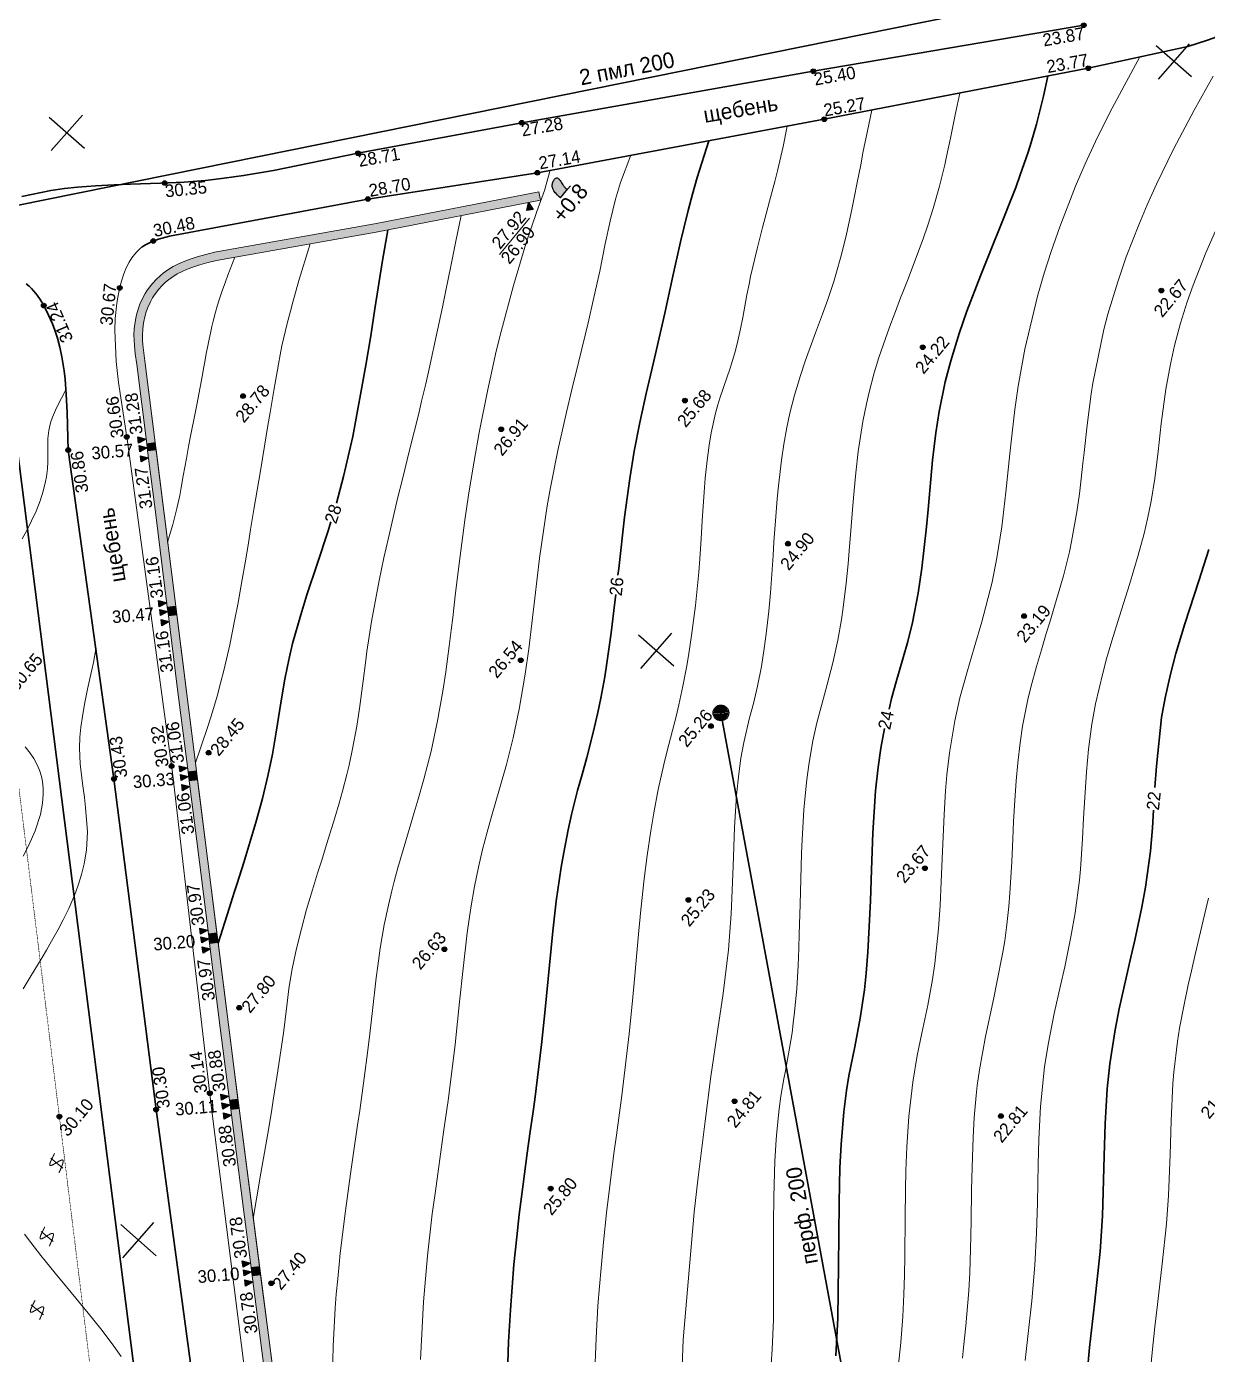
# Model space of a CAD drawing. Header units: millimetres. Extents: x -2893842 to -949497, y -1203244 to 262218.
# Drawn here: x -2062609 to -1987343, y -340974 to -256348 of the extents above; entities that cross this region are included whole.
import ezdxf

# ---------------------------------------------------------------- set-up
doc = ezdxf.new("R2010")
doc.units = ezdxf.units.MM
doc.linetypes.add('g5_366', pattern=[0.85, 0.1, -0.75])
doc.layers.get('0').update_dxf_attribs({"lineweight": 5})
for name, color, linetype in [('!!!_ Размеры', 7, 'Continuous'), ('02_сетка', 253, 'Continuous'), ('06_Инженерно-технические сооружения', 253, 'Continuous'), ('10_Границы покрытий и угодий', 253, 'Continuous'), ('12_Рельеф', 253, 'Continuous'), ('13_Растительность', 253, 'Continuous'), ('19_Горизонтали', 253, 'Continuous'), ('30_Канализация', 253, 'Continuous'), ('44_Крышки колодцев', 253, 'Continuous'), ('61_Отметки высоты поверхности', 253, 'Continuous')]:
    doc.layers.add(name, color=color, linetype=linetype)
doc.styles.add('LIKE17', font='d431.shx')
doc.styles.add('LIKE32', font='peteri.shx')
doc.styles.add('LIKE36', font='pragmai.shx')
doc.styles.add('Line_GUGK', font='')
doc.styles.get('Line_GUGK').set_extended_font_data('Bm431', italic=True)
doc.linetypes.add('g5_122_d', pattern='A,1,-1,1.5,-0.4,["Др",Line_GUGK,S=1,R=0,X=0,Y=-0.5],-2.4,1.5,-1,4,-1,4,-1,3', length=21.8)
doc.linetypes.add('g5_122_kn', pattern='A,1,-1,1.5,-0.4,["Кн",Line_GUGK,S=1,R=0,X=0,Y=-0.5],-2.4,1.5,-1,4,-1,4,-1,3', length=21.8)
doc.linetypes.add('g5_280_1', pattern='A,0.001,[21,GUGK_2005.shx,S=1,R=180,X=0,Y=0],2', length=2.001)

# ---------------------------------------------------------------- blocks, each defined once
blk = doc.blocks.new('BL_333')
at = {"color": 0}
for p, q in [((0, -3), (0, 3)), ((-3, 0), (3, 0))]:
    blk.add_line(p, q, dxfattribs=at)
blk = doc.blocks.new('g5_346')
blk.add_hatch(color=0).paths.add_polyline_path([(-0.375, 0), (-0.369, 0.104), (-0.361, 0.21), (-0.353, 0.299), (-0.341, 0.389), (-0.328, 0.465), (-0.313, 0.536), (-0.295, 0.599), (-0.276, 0.655), (-0.253, 0.71), (-0.224, 0.764), (-0.188, 0.818), (-0.144, 0.87), (-0.104, 0.907), (-0.06, 0.94), (-0.01, 0.971), (0.039, 0.993), (0.092, 1.013), (0.153, 1.029), (0.218, 1.041), (0.265, 1.046), (0.312, 1.046), (0.366, 1.041), (0.408, 1.029), (0.443, 1.011), (0.469, 0.986), (0.478, 0.971), (0.49, 0.941), (0.495, 0.904), (0.496, 0.872), (0.492, 0.833), (0.482, 0.774), (0.466, 0.712), (0.449, 0.654), (0.432, 0.601), (0.417, 0.553), (0.396, 0.489), (0.372, 0.417), (0.356, 0.362), (0.343, 0.318), (0.331, 0.269), (0.321, 0.221), (0.316, 0.188), (0.313, 0.153), (0.312, 0.121), (0.314, 0.093), (0.32, 0.067), (0.328, 0.047), (0.338, 0.029), (0.352, 0.015), (0.368, 0.004), (0.375, 0)])
at = {"color": 0}
for points in [[(-0.375, 0), (-0.369, 0.104), (-0.361, 0.21), (-0.353, 0.299), (-0.341, 0.389), (-0.328, 0.465), (-0.313, 0.536), (-0.295, 0.599), (-0.276, 0.655), (-0.253, 0.71), (-0.224, 0.764), (-0.188, 0.818), (-0.144, 0.87), (-0.104, 0.907), (-0.06, 0.94), (-0.01, 0.971), (0.039, 0.993), (0.092, 1.013), (0.153, 1.029), (0.218, 1.041), (0.265, 1.046), (0.312, 1.046), (0.366, 1.041), (0.408, 1.029), (0.443, 1.011), (0.469, 0.986), (0.478, 0.971), (0.49, 0.941), (0.495, 0.904), (0.496, 0.872), (0.492, 0.833), (0.482, 0.774), (0.466, 0.712), (0.449, 0.654), (0.432, 0.601), (0.417, 0.553), (0.396, 0.489), (0.372, 0.417), (0.356, 0.362), (0.343, 0.318), (0.331, 0.269), (0.321, 0.221), (0.316, 0.188), (0.313, 0.153), (0.312, 0.121), (0.314, 0.093), (0.32, 0.067), (0.328, 0.047), (0.338, 0.029), (0.352, 0.015), (0.368, 0.004), (0.375, 0)], [(-0.375, 0), (0.375, 0)], [(0.375, 0), (0.625, 0)]]:
    blk.add_lwpolyline(points, dxfattribs=at)
blk = doc.blocks.new('g5_330')
blk.add_hatch(color=0).paths.add_polyline_path([(-0.15, 0, 1), (0.15, 0, 1)])
at = {"color": 0}
blk.add_circle((0, 0), 0.15, dxfattribs=at)
blk = doc.blocks.new('g5_330a')
blk.add_hatch(color=0).paths.add_polyline_path([(0, 0), (-0.2, 0.5), (0.2, 0.5)])
at = {"color": 0}
blk.add_lwpolyline([(0, 0), (-0.2, 0.5), (0.2, 0.5)], close=True, dxfattribs=at)
blk = doc.blocks.new('g5_117')
h = blk.add_hatch(color=255)
h.paths.add_polyline_path([(-0.299, 0.352), (0.352, -0.299, 0.177899), (0.463, 0, 0.639215)])
h.paths.add_polyline_path([(-0.352, 0.299, 0.177899), (-0.463, 0, 0.639215), (0.299, -0.352)])
at = {"color": 0}
blk.add_lwpolyline([(0.354, -0.354), (-0.354, 0.354)], dxfattribs=at)
blk.add_circle((0, 0), 0.5, dxfattribs=at)
blk = doc.blocks.new('g5_411')
at = {"color": 0, "linetype": 'Continuous', "lineweight": 15}
for points in [[(0.375, 1), (0.365, 0.998), (0.355, 0.996), (0.346, 0.994), (0.336, 0.991), (0.326, 0.989), (0.316, 0.987), (0.307, 0.985), (0.297, 0.983), (0.287, 0.981), (0.277, 0.979), (0.268, 0.976), (0.258, 0.974), (0.248, 0.972), (0.238, 0.97), (0.228, 0.968), (0.219, 0.966), (0.209, 0.963), (0.199, 0.961), (0.189, 0.959), (0.18, 0.957), (0.17, 0.955), (0.16, 0.952), (0.15, 0.95), (0.141, 0.948), (0.131, 0.946), (0.121, 0.943), (0.111, 0.941), (0.102, 0.939), (0.092, 0.937), (0.082, 0.934), (0.073, 0.932), (0.063, 0.93), (0.053, 0.927), (0.043, 0.925), (0.034, 0.923), (0.024, 0.92), (0.014, 0.918), (0.005, 0.915), (-0.005, 0.913), (-0.015, 0.911), (-0.025, 0.908), (-0.034, 0.906), (-0.044, 0.903), (-0.054, 0.901), (-0.063, 0.898), (-0.073, 0.895), (-0.083, 0.893), (-0.092, 0.89), (-0.102, 0.887), (-0.111, 0.885), (-0.121, 0.882), (-0.131, 0.879), (-0.14, 0.876), (-0.15, 0.873), (-0.159, 0.87), (-0.169, 0.867), (-0.178, 0.864), (-0.188, 0.861), (-0.197, 0.858), (-0.207, 0.855), (-0.216, 0.852), (-0.226, 0.849), (-0.235, 0.845), (-0.245, 0.842), (-0.254, 0.838), (-0.263, 0.834), (-0.272, 0.831), (-0.282, 0.827), (-0.291, 0.823), (-0.3, 0.818), (-0.309, 0.814), (-0.318, 0.809), (-0.327, 0.805), (-0.335, 0.799), (-0.344, 0.794), (-0.352, 0.788), (-0.36, 0.782), (-0.367, 0.775), (-0.374, 0.768), (-0.379, 0.76), (-0.383, 0.75), (-0.385, 0.741), (-0.384, 0.731), (-0.38, 0.721), (-0.375, 0.713), (-0.369, 0.705), (-0.361, 0.698), (-0.354, 0.692), (-0.346, 0.686), (-0.337, 0.681), (-0.329, 0.675), (-0.32, 0.67), (-0.312, 0.665), (-0.303, 0.661), (-0.294, 0.656), (-0.285, 0.652), (-0.276, 0.647), (-0.267, 0.643), (-0.258, 0.639), (-0.249, 0.635), (-0.239, 0.631), (-0.23, 0.627), (-0.221, 0.623), (-0.212, 0.619), (-0.202, 0.616), (-0.193, 0.612), (-0.184, 0.608), (-0.174, 0.605), (-0.165, 0.601), (-0.156, 0.597), (-0.146, 0.594), (-0.137, 0.59), (-0.128, 0.587), (-0.118, 0.584), (-0.109, 0.58), (-0.099, 0.577), (-0.09, 0.573), (-0.081, 0.57), (-0.071, 0.567), (-0.062, 0.563), (-0.052, 0.56), (-0.043, 0.556), (-0.034, 0.553), (-0.024, 0.55), (-0.015, 0.546), (-0.005, 0.543), (0.004, 0.54), (0.013, 0.536), (0.023, 0.533), (0.032, 0.53), (0.042, 0.526), (0.051, 0.523), (0.061, 0.519), (0.07, 0.516), (0.079, 0.513), (0.089, 0.509), (0.098, 0.506), (0.108, 0.502), (0.117, 0.499), (0.126, 0.495), (0.136, 0.492), (0.145, 0.488), (0.154, 0.485), (0.164, 0.481), (0.173, 0.477), (0.182, 0.474), (0.191, 0.47), (0.201, 0.466), (0.21, 0.462), (0.219, 0.458), (0.228, 0.454), (0.238, 0.45), (0.247, 0.446), (0.256, 0.442), (0.265, 0.438), (0.274, 0.433), (0.283, 0.429), (0.292, 0.425), (0.301, 0.42), (0.309, 0.415), (0.318, 0.41), (0.327, 0.405), (0.335, 0.4), (0.343, 0.394), (0.351, 0.388), (0.359, 0.382), (0.367, 0.375), (0.374, 0.368), (0.38, 0.36), (0.385, 0.352), (0.39, 0.343), (0.392, 0.333), (0.392, 0.323), (0.391, 0.313), (0.387, 0.304), (0.382, 0.295), (0.377, 0.287), (0.37, 0.279), (0.363, 0.272), (0.356, 0.266), (0.348, 0.259), (0.34, 0.253), (0.332, 0.248), (0.323, 0.242), (0.315, 0.237), (0.306, 0.232), (0.298, 0.227), (0.289, 0.222), (0.28, 0.217), (0.271, 0.213), (0.262, 0.208), (0.253, 0.204), (0.244, 0.2), (0.235, 0.196), (0.226, 0.192), (0.217, 0.188), (0.207, 0.184), (0.198, 0.18), (0.189, 0.176), (0.179, 0.173), (0.17, 0.169), (0.161, 0.165), (0.151, 0.162), (0.142, 0.158), (0.133, 0.155), (0.123, 0.151), (0.114, 0.148), (0.105, 0.145), (0.095, 0.141), (0.086, 0.138), (0.076, 0.135), (0.067, 0.132), (0.057, 0.129), (0.048, 0.125), (0.038, 0.122), (0.029, 0.119), (0.019, 0.116), (0.01, 0.113), (0, 0.11), (-0.009, 0.107), (-0.019, 0.104), (-0.028, 0.101), (-0.038, 0.098), (-0.048, 0.095), (-0.057, 0.092), (-0.067, 0.089), (-0.076, 0.086), (-0.086, 0.083), (-0.095, 0.08), (-0.105, 0.078), (-0.115, 0.075), (-0.124, 0.072), (-0.134, 0.069), (-0.143, 0.066), (-0.153, 0.063), (-0.162, 0.061), (-0.172, 0.058), (-0.182, 0.055), (-0.191, 0.052), (-0.201, 0.049), (-0.21, 0.047), (-0.22, 0.044), (-0.23, 0.041), (-0.239, 0.038), (-0.249, 0.036), (-0.259, 0.033), (-0.268, 0.03), (-0.278, 0.027), (-0.287, 0.025), (-0.297, 0.022), (-0.307, 0.019), (-0.316, 0.017), (-0.326, 0.014), (-0.336, 0.011), (-0.345, 0.008), (-0.355, 0.006), (-0.364, 0.003), (-0.374, 0), (-0.375, 0)], [(0, 1), (0, 0)]]:
    blk.add_lwpolyline(points, dxfattribs=at)
blk = doc.blocks.new('Топо_07.04.17')
at = {"layer": '10_Границы покрытий и угодий', "linetype": 'Continuous', "lineweight": 20}
for color, points in [(256, [(-145270, -154669), (-145334, -149584), (-145349, -148892), (-145344, -148367), (-145294, -147684), (-145238, -147312), (-145098, -146742), (-144990, -146427), (-144850, -146094), (-144698, -145790), (-144469, -145411), (-144286, -145156), (-144159, -144998), (-143963, -144777), (-143750, -144566), (-143461, -144319), (-143222, -144139), (-142999, -143992), (-142680, -143810), (-142325, -143643), (-141956, -143501), (-141659, -143407), (-141264, -143304), (-140725, -143193), (-139597, -143022), (-129260, -142392), (-118632, -141527), (-118588, -142065), (-129222, -142930), (-139543, -143560), (-140157, -143647), (-140627, -143724), (-141141, -143830), (-141509, -143926), (-141778, -144012), (-142113, -144140), (-142483, -144319), (-142716, -144452), (-142910, -144580), (-143169, -144776), (-143382, -144961), (-143571, -145149), (-143747, -145346), (-143855, -145482), (-144017, -145708), (-144225, -146051), (-144360, -146320), (-144485, -146619), (-144582, -146902), (-144647, -147138), (-144706, -147410), (-144758, -147750), (-144790, -148094), (-144804, -148383), (-144794, -149574), (-144731, -154659)]), (7, [(-144731, -154659), (-144725, -155120), (-145264, -155130), (-145270, -154669)]), (7, [(-144725, -155120), (-144625, -163134), (-144600, -165157), (-145140, -165167), (-145215, -159059), (-145264, -155130)]), (7, [(-144600, -165157), (-144593, -165716), (-145133, -165726), (-145140, -165167)]), (7, [(-144593, -165716), (-144470, -175739), (-145009, -175749), (-145077, -170275), (-145133, -165726)]), (7, [(-144470, -175739), (-144463, -176313), (-145002, -176323), (-145009, -175749)]), (7, [(-144463, -176313), (-144398, -181542), (-144342, -186146), (-144882, -186156), (-144938, -181548), (-145002, -176323)]), (7, [(-144342, -186146), (-144334, -186760), (-144874, -186770), (-144882, -186156)]), (7, [(-144334, -186760), (-144232, -195100), (-144205, -196830), (-144739, -196839), (-144807, -192189), (-144874, -186770)]), (7, [(-144205, -196830), (-144195, -197429), (-144730, -197439), (-144739, -196839)]), (7, [(-144195, -197429), (-144037, -207571), (-144577, -207581), (-144633, -204010), (-144730, -197439)]), (7, [(-144037, -207571), (-144029, -208116), (-144569, -208126), (-144577, -207581)]), (7, [(-144029, -208116), (-143968, -211985), (-143860, -218327), (-144400, -218336), (-144494, -212937), (-144569, -208126)])]:
    blk.add_hatch(color=color, dxfattribs=at).paths.add_polyline_path(points)
at = {"layer": '02_сетка', "linetype": 'Continuous'}
for p, q in [((-149206, -135425), (-146984, -133409)), ((-147087, -135528), (-149103, -133306)), ((-78578, -138845), (-76356, -136828)), ((-76459, -138947), (-78475, -136726))]:
    blk.add_line(p, q, dxfattribs=at)
at = {"layer": '02_сетка', "color": 7, "linetype": 'Continuous'}
for p, q in [((-115601, -172449), (-113380, -170433)), ((-113483, -172551), (-115499, -170330))]:
    blk.add_line(p, q, dxfattribs=at)
at = {"layer": '02_сетка', "color": 3, "linetype": 'Continuous'}
for p, q in [((-150506, -206156), (-152522, -203934)), ((-152625, -206053), (-150404, -204037))]:
    blk.add_line(p, q, dxfattribs=at)
at = {"layer": '06_Инженерно-технические сооружения', "linetype": 'Continuous', "lineweight": 20}
blk.add_lwpolyline([(-145270, -154669), (-145334, -149584), (-145349, -148892), (-145344, -148367), (-145294, -147684), (-145238, -147312), (-145098, -146742), (-144990, -146427), (-144850, -146094), (-144698, -145790), (-144469, -145411), (-144286, -145156), (-144159, -144998), (-143963, -144777), (-143750, -144566), (-143461, -144319), (-143222, -144139), (-142999, -143992), (-142680, -143810), (-142325, -143643), (-141956, -143501), (-141659, -143407), (-141264, -143304), (-140725, -143193), (-139597, -143022), (-129260, -142392), (-118632, -141527), (-118588, -142065), (-129222, -142930), (-139543, -143560), (-140157, -143647), (-140627, -143724), (-141141, -143830), (-141509, -143926), (-141778, -144012), (-142113, -144140), (-142483, -144319), (-142716, -144452), (-142910, -144580), (-143169, -144776), (-143382, -144961), (-143571, -145149), (-143747, -145346), (-143855, -145482), (-144017, -145708), (-144225, -146051), (-144360, -146320), (-144485, -146619), (-144582, -146902), (-144647, -147138), (-144706, -147410), (-144758, -147750), (-144790, -148094), (-144804, -148383), (-144794, -149574), (-144731, -154659)], close=True, dxfattribs=at)
at = {"layer": '06_Инженерно-технические сооружения', "linetype": 'g5_280_1', "lineweight": 20}
blk.add_lwpolyline([(-143765, -223882), (-143968, -211985), (-144232, -195100), (-144398, -181542), (-144625, -163134), (-144794, -149574), (-144804, -148383), (-144790, -148094), (-144758, -147750), (-144706, -147410), (-144647, -147138), (-144582, -146902), (-144485, -146619), (-144360, -146320), (-144225, -146051), (-144017, -145708), (-143855, -145482), (-143747, -145346), (-143571, -145149), (-143382, -144961), (-143169, -144776), (-142910, -144580), (-142716, -144452), (-142483, -144319), (-142113, -144140), (-141778, -144012), (-141509, -143926), (-141141, -143830), (-140627, -143724), (-140157, -143647), (-139543, -143560), (-129222, -142930), (-118588, -142065)], dxfattribs=at)
at = {"layer": '06_Инженерно-технические сооружения', "linetype": 'Continuous', "lineweight": 20}
blk.add_lwpolyline([(-121570, -145228), (-119401, -143134)], dxfattribs=at)
at = {"layer": '06_Инженерно-технические сооружения', "color": 7, "linetype": 'Continuous', "lineweight": 20}
for points in [[(-144731, -154659), (-144725, -155120), (-145264, -155130), (-145270, -154669)], [(-144725, -155120), (-144625, -163134), (-144600, -165157), (-145140, -165167), (-145215, -159059), (-145264, -155130)], [(-144600, -165157), (-144593, -165716), (-145133, -165726), (-145140, -165167)], [(-144593, -165716), (-144470, -175739), (-145009, -175749), (-145077, -170275), (-145133, -165726)], [(-144470, -175739), (-144463, -176313), (-145002, -176323), (-145009, -175749)], [(-144463, -176313), (-144398, -181542), (-144342, -186146), (-144882, -186156), (-144938, -181548), (-145002, -176323)], [(-144342, -186146), (-144334, -186760), (-144874, -186770), (-144882, -186156)], [(-144334, -186760), (-144232, -195100), (-144205, -196830), (-144739, -196839), (-144807, -192189), (-144874, -186770)], [(-144205, -196830), (-144195, -197429), (-144730, -197439), (-144739, -196839)], [(-144195, -197429), (-144037, -207571), (-144577, -207581), (-144633, -204010), (-144730, -197439)], [(-144037, -207571), (-144029, -208116), (-144569, -208126), (-144577, -207581)], [(-144029, -208116), (-143968, -211985), (-143860, -218327), (-144400, -218336), (-144494, -212937), (-144569, -208126)]]:
    blk.add_lwpolyline(points, close=True, dxfattribs=at)
at = {"layer": '10_Границы покрытий и угодий', "color": 7, "linetype": 'Continuous', "lineweight": 30}
for points in [[(-148984, -218110), (-149456, -196899), (-149757, -175663), (-150286, -154508), (-150082, -152112), (-150006, -150963), (-149977, -149994), (-149980, -149450), (-150022, -148549), (-150084, -147927), (-150171, -147345), (-150276, -146822), (-150383, -146393), (-150558, -145816), (-150799, -145177), (-150985, -144766), (-151139, -144474), (-151316, -144188), (-151442, -144015), (-151584, -143845), (-151760, -143669)], [(-82921, -134899), (-100379, -135876), (-119211, -137040), (-129812, -137792), (-135275, -138273), (-137209, -138383), (-138449, -138418), (-139665, -138419), (-141015, -138375), (-142528, -138277), (-144427, -138123), (-145467, -138042), (-146670, -137967), (-147806, -137927), (-148649, -137924), (-149519, -137950), (-151401, -138127)]]:
    blk.add_lwpolyline(points, dxfattribs=at)
at = {"layer": '10_Границы покрытий и угодий', "linetype": 'Continuous', "lineweight": 30}
blk.add_lwpolyline([(-144140, -142170), (-143926, -142062), (-143516, -141910), (-143060, -141789), (-142340, -141681), (-129504, -140761), (-118584, -140312), (-100031, -138987), (-82942, -137657), (-76483, -136995), (-75186, -136739), (-74029, -136457), (-73074, -136148), (-72273, -135808)], dxfattribs=at)
at = {"layer": '10_Границы покрытий и угодий', "linetype": 'Continuous', "lineweight": 20}
blk.add_lwpolyline([(-145676, -218211), (-145936, -197032), (-145998, -175871), (-146472, -154384), (-146619, -150586), (-146608, -149252), (-146465, -147248), (-146358, -146513), (-146151, -145550), (-146016, -145076), (-145816, -144488), (-145703, -144204), (-145491, -143738), (-145299, -143388), (-145077, -143046), (-144883, -142798), (-144689, -142588), (-144499, -142417), (-144293, -142264), (-144140, -142170)], dxfattribs=at)
at = {"layer": '10_Границы покрытий и угодий', "linetype": 'g5_366', "lineweight": 20}
blk.add_lwpolyline([(-174336, -145933), (-156083, -149688), (-154733, -291240), (-240042, -288547), (-252506, -152400), (-201799, -145066)], close=True, dxfattribs=at)
at = {"layer": '19_Горизонтали', "linetype": 'Continuous', "lineweight": 20}
for points in [[(-96216, -219026), (-95748, -216968), (-95373, -215310), (-94916, -213063), (-94585, -211059), (-94314, -209129), (-93992, -206690), (-93773, -205139), (-93427, -203058), (-92887, -200583), (-92496, -199181), (-91882, -197259), (-91294, -195550), (-90893, -194394), (-90277, -192537), (-89835, -191052), (-89335, -189008), (-89193, -188321), (-88841, -186405), (-88624, -185113), (-88351, -183496), (-88116, -182203), (-87820, -180768), (-87437, -179226), (-87056, -177965), (-86373, -176065), (-86022, -175189), (-85553, -174077), (-84898, -172583), (-84039, -170647), (-83272, -168845), (-82751, -167520), (-82424, -166613), (-82067, -165512), (-81675, -164105), (-81272, -162435), (-80870, -160674), (-80340, -158540), (-79870, -156984), (-79463, -155825), (-78924, -154466), (-78350, -153167), (-77863, -152154), (-76830, -150191), (-75763, -148356)], [(-75083, -139049), (-76536, -141080), (-78120, -143388), (-79454, -145484), (-80195, -146728), (-80876, -147937), (-81891, -149878), (-82617, -151402), (-83465, -153378), (-83827, -154305), (-84925, -157636), (-85103, -158284), (-85585, -160243), (-85969, -161948), (-86118, -162615), (-86344, -163608), (-86564, -164535), (-86853, -165666), (-87396, -167505), (-87609, -168135), (-88166, -169623), (-88762, -171074), (-89353, -172448), (-89661, -173157), (-90091, -174154), (-90515, -175166), (-91018, -176437), (-91301, -177206), (-91833, -178854), (-92110, -179880), (-92403, -181130), (-92633, -182255), (-92858, -183491), (-93078, -184809), (-93255, -185911), (-93488, -187356), (-93833, -189320), (-94000, -190163), (-94292, -191474), (-94503, -192304), (-94700, -193008), (-95328, -195003), (-95609, -195835), (-96416, -198236), (-97036, -200303), (-97280, -201266), (-97426, -201902), (-97702, -203272), (-97917, -204510), (-98203, -206433), (-98389, -207841), (-98643, -209846), (-98875, -211594), (-99092, -213061), (-99284, -214210), (-99723, -216403), (-100026, -217762), (-100179, -218437)], [(-104480, -219350), (-103964, -216994), (-103655, -215375), (-103431, -213993), (-103254, -212759), (-103096, -211551), (-102798, -209122), (-102577, -207358), (-102414, -206158), (-102185, -204650), (-101838, -202743), (-101341, -200591), (-100863, -198945), (-100415, -197569), (-99840, -195834), (-99353, -194234), (-99090, -193241), (-98614, -191073), (-98343, -189582), (-98105, -188125), (-97879, -186661), (-97439, -183874), (-97174, -182397), (-96971, -181388), (-96652, -180008), (-96085, -178017), (-95590, -176604), (-94957, -175008), (-94337, -173533), (-94337, -173533), (-93672, -171955), (-92725, -169498), (-92244, -168003), (-91716, -166075), (-91201, -163902), (-90677, -161517), (-90383, -160191), (-90044, -158747), (-89669, -157291), (-89669, -157291), (-88983, -154999), (-88983, -154999), (-87797, -151731), (-87209, -150321), (-86615, -148997), (-85888, -147485), (-85888, -147485), (-84591, -145030), (-83816, -143678), (-83005, -142340), (-81894, -140615), (-80804, -139025), (-79591, -137314)], [(-81299, -191079), (-81782, -192459), (-82531, -194537), (-82896, -195559), (-83193, -196410), (-83601, -197627), (-84051, -199088), (-84285, -199927), (-84741, -201850), (-84880, -202562), (-85263, -204894), (-85566, -207020), (-85964, -209610), (-86299, -211388), (-86845, -213890), (-87444, -216445), (-87769, -217835), (-88129, -219447), (-88441, -220970)], [(-118653, -221297), (-117725, -215273), (-116122, -207271), (-115616, -205072), (-114774, -201574), (-114081, -198800), (-113299, -195845), (-112712, -193615), (-112063, -190887), (-111629, -188641), (-111165, -185630), (-110799, -183196), (-110434, -181154), (-110144, -179826), (-109896, -178856), (-109605, -177875), (-109064, -176364), (-108712, -175477), (-108323, -174405), (-107937, -173185), (-107630, -172080), (-107402, -171167), (-107083, -169747), (-106846, -168588), (-106407, -166252), (-106248, -165381), (-106004, -164073), (-105732, -162693), (-105557, -161870), (-105180, -160264), (-104917, -159275), (-104610, -158244), (-104313, -157353), (-103900, -156254), (-103380, -155046), (-102970, -154176), (-102108, -152446), (-101541, -151322), (-101103, -150431), (-100593, -149330), (-100403, -148894), (-99907, -147671), (-99448, -146430), (-99182, -145666), (-98924, -144896), (-98695, -144189), (-98394, -143238), (-98052, -142145), (-97786, -141296), (-97542, -140525), (-96955, -138747)], [(-91259, -138304), (-91672, -139540), (-92174, -141084), (-92551, -142224), (-92726, -142734), (-93207, -144052), (-93770, -145421), (-94236, -146448), (-94628, -147263), (-95003, -148015), (-95872, -149694), (-96299, -150506), (-96474, -150838), (-96910, -151677), (-97281, -152402), (-97729, -153304), (-98280, -154475), (-98688, -155412), (-99156, -156599), (-99406, -157307), (-99757, -158413), (-100258, -160265), (-100572, -161615), (-100806, -162711), (-100998, -163657), (-101305, -165226), (-101554, -166490), (-101718, -167302), (-101977, -168515), (-102340, -170049), (-102531, -170782), (-102907, -172077), (-103383, -173484), (-103898, -174803), (-104148, -175419), (-104834, -177163), (-105211, -178266), (-105608, -179618), (-105876, -180678), (-106106, -181703), (-106283, -182581), (-106610, -184441), (-106748, -185329), (-107202, -188546), (-107464, -190423), (-107594, -191303), (-107766, -192391), (-108020, -193834), (-108326, -195326), (-108481, -196000), (-108631, -196603), (-108895, -197571), (-109326, -198959), (-109485, -199463), (-109794, -200537), (-109998, -201336), (-110315, -202767), (-110410, -203251), (-110649, -204616), (-110972, -206869), (-111175, -208548), (-111301, -209677), (-111453, -211079), (-111703, -213268), (-111876, -214627), (-112159, -216513), (-112504, -218364)], [(-102430, -139158), (-102821, -140419), (-103357, -141919), (-103607, -142579), (-104081, -143792), (-104384, -144558), (-104715, -145399), (-105217, -146709), (-105820, -148409), (-105979, -148895), (-106188, -149558), (-106621, -150956), (-106846, -151656), (-107163, -152577), (-107370, -153129), (-107768, -154075), (-108047, -154666), (-108643, -155908), (-108816, -156305), (-109019, -156813), (-109438, -158035), (-109662, -158810), (-109902, -159758), (-110143, -160858), (-110317, -161749), (-110635, -163526), (-110836, -164668), (-111071, -165933), (-111236, -166775), (-111541, -168224), (-111683, -168857), (-112139, -170733), (-112480, -171992), (-112691, -172723), (-113050, -173882), (-113437, -175034), (-113690, -175736), (-114546, -177937), (-114827, -178688), (-115364, -180244), (-115808, -181678), (-116130, -182809), (-116531, -184335), (-116886, -185797), (-117323, -187743), (-117646, -189262), (-118226, -192083), (-118504, -193432), (-118944, -195495), (-119863, -199364), (-120491, -201819), (-120783, -202978), (-121669, -206674), (-122078, -208507), (-122419, -210124), (-122653, -211295), (-122883, -212504), (-123239, -214529), (-123641, -217145)], [(-117760, -140253), (-118266, -141484), (-118892, -142763), (-119814, -144735), (-120913, -147280), (-122023, -150107), (-122467, -151318), (-122998, -152833), (-123283, -153680), (-124131, -156341), (-124663, -158130), (-124872, -158859), (-125253, -160233), (-125670, -161802), (-126271, -164189), (-126783, -166339), (-127142, -167880), (-127326, -168659), (-127567, -169665), (-127567, -169665), (-127967, -171256), (-128291, -172464), (-128834, -174301), (-129470, -176174), (-130136, -177903), (-130642, -179131), (-130983, -179939), (-131720, -181671), (-132407, -183326), (-132738, -184160), (-132957, -184734), (-133281, -185623), (-133686, -186840), (-134110, -188299), (-134392, -189388), (-134572, -190130), (-135044, -192189), (-135376, -193648), (-135617, -194664), (-136046, -196400), (-136567, -198426), (-136804, -199327), (-137260, -201060), (-137600, -202361), (-137801, -203136), (-138192, -204677), (-138823, -207317), (-138980, -208016), (-139175, -208922), (-139371, -209890), (-139535, -210758), (-139935, -213151), (-140193, -214929)], [(-134507, -214634), (-133909, -211000), (-133321, -208111), (-132713, -205484), (-132397, -204209), (-131413, -200392), (-130903, -198420), (-130618, -197289), (-130052, -194936), (-129730, -193495), (-129462, -192263), (-129008, -190179), (-128484, -187935), (-128078, -186379), (-127693, -185060), (-127306, -183872), (-126909, -182772), (-126497, -181711), (-126106, -180749), (-125403, -179051), (-124794, -177555), (-124179, -175930), (-123588, -174153), (-123588, -174153), (-122959, -171970), (-122553, -170398), (-121800, -167244), (-121207, -164739), (-120355, -161476), (-120020, -160343), (-119279, -158047), (-118457, -155693), (-117920, -154217), (-117303, -152537), (-116446, -150189), (-115894, -148627), (-115343, -146996), (-114796, -145301), (-114332, -143914), (-113826, -142553), (-113384, -141521), (-112541, -139880)], [(-144085, -204487), (-143703, -203151), (-143278, -201688), (-142800, -200048), (-142423, -198749), (-142128, -197720), (-141967, -197154), (-141533, -195588), (-141131, -194080), (-140848, -192966), (-140438, -191266), (-140177, -190219), (-140066, -189807), (-139823, -188976), (-139405, -187710), (-138954, -186489), (-138488, -185323), (-137974, -184104), (-137535, -183100), (-137203, -182348), (-136732, -181287), (-136040, -179701), (-135668, -178817), (-135369, -178080), (-134975, -177061), (-134765, -176484), (-134418, -175460), (-134001, -174073), (-133700, -172960), (-133267, -171239), (-132990, -170115), (-132815, -169416), (-132315, -167551), (-131540, -165004), (-131072, -163594), (-130643, -162355), (-129741, -159857), (-129363, -158838), (-128635, -156884), (-127827, -154701), (-127556, -153955), (-127173, -152882), (-126848, -151953), (-126037, -149569), (-125565, -148147), (-125194, -147016), (-124766, -145705), (-124230, -144062), (-123710, -142482)], [(-144651, -161049), (-144195, -159974), (-143824, -158996), (-143550, -158177), (-143398, -157687), (-143185, -156974), (-142863, -155882), (-142637, -155140), (-142440, -154508), (-142307, -154087), (-142119, -153497), (-141821, -152566), (-141477, -151475), (-141242, -150708), (-141123, -150311), (-141001, -149897), (-140849, -149390), (-140736, -149017), (-140569, -148489), (-140445, -148115), (-140304, -147710), (-140185, -147387), (-139966, -146830), (-139813, -146466), (-139643, -146078), (-139385, -145520), (-139127, -144987), (-138926, -144586), (-138926, -144586), (-138350, -143487)], [(-144476, -175224), (-144019, -174280), (-143401, -172952), (-143035, -172125), (-142627, -171157), (-142307, -170354), (-141980, -169491), (-141453, -167994), (-140941, -166421), (-140655, -165497), (-140194, -163950), (-139894, -162915), (-139579, -161812), (-139305, -160842), (-138953, -159597), (-138265, -157192), (-137831, -155679), (-137461, -154382), (-137236, -153582), (-136846, -152207), (-136361, -150572), (-136184, -150008), (-136000, -149449), (-135512, -148072), (-135221, -147305), (-135005, -146756), (-134458, -145425), (-134206, -144833), (-133839, -143986), (-133488, -143190)]]:
    blk.add_lwpolyline(points, dxfattribs=at)
at = {"layer": '19_Горизонтали', "linetype": 'Continuous', "lineweight": 30}
for points in [[(-83885, -183688), (-83643, -182345), (-82962, -179299), (-82600, -178085), (-82089, -176618), (-81595, -175355), (-80815, -173523), (-79632, -170910), (-78771, -168993)], [(-85562, -137861), (-85982, -139099), (-86620, -140827), (-87088, -141942), (-87360, -142548), (-88013, -143919), (-88394, -144679), (-89814, -147362), (-90169, -148014), (-91254, -150019), (-92373, -152177), (-93019, -153517), (-93750, -155187), (-94251, -156486), (-94848, -158327), (-95205, -159639), (-95613, -161353), (-96263, -164453), (-96485, -165528), (-97068, -168121), (-97068, -168121), (-97480, -169677), (-98054, -171491), (-98491, -172660), (-98923, -173729), (-99507, -175130), (-99926, -176161), (-100165, -176800)], [(-116369, -166370), (-116277, -165963), (-115535, -162748), (-114930, -160348), (-114449, -158643), (-113886, -156862), (-113269, -155075), (-112588, -153170), (-111773, -150834), (-111529, -150118), (-110757, -147841), (-110018, -145713), (-109715, -144875), (-109313, -143796), (-108924, -142796), (-108504, -141767), (-107497, -139520)], [(-128464, -142869), (-129011, -144756), (-129848, -147774), (-130306, -149437), (-130822, -151279), (-130822, -151279), (-132167, -155691), (-133034, -158151), (-133681, -159788)]]:
    blk.add_lwpolyline(points, dxfattribs=at)
at = {"layer": '19_Горизонтали', "color": 252, "linetype": 'Continuous', "lineweight": 20}
for points in [[(-156060, -179893), (-155623, -179237), (-155121, -178376), (-154667, -177380), (-154448, -176689), (-154341, -176147), (-154302, -175763), (-154300, -175303), (-154329, -174982), (-154403, -174581), (-154522, -174175), (-154682, -173782), (-154866, -173424), (-155137, -172986)], [(-153840, -159800), (-153488, -159299), (-153114, -158730), (-152761, -158145), (-152426, -157514), (-152161, -156929), (-151944, -156340), (-151857, -156049), (-151738, -155547), (-151667, -155109), (-151604, -154576), (-151564, -154206), (-151485, -153631), (-151374, -153125), (-151208, -152648), (-151046, -152301), (-150731, -151755), (-150338, -151165), (-149998, -150679)], [(-153451, -212278), (-153926, -211409), (-154526, -210397), (-155217, -209301), (-155888, -208271), (-156400, -207493), (-157033, -206526), (-157806, -205311), (-158345, -204421), (-158678, -203842)], [(-157013, -188306), (-156488, -187621), (-155591, -186455), (-155263, -186022), (-154871, -185495), (-154374, -184801), (-153976, -184213), (-153551, -183545), (-153222, -182981), (-152980, -182532), (-152751, -182069), (-152489, -181474), (-152247, -180824), (-152004, -179977), (-151810, -178827), (-151749, -177263), (-151759, -176620), (-151780, -175733), (-151780, -174464), (-151712, -173472), (-151608, -172770), (-151478, -172146), (-151306, -171475), (-151077, -170708), (-150773, -169787), (-150586, -169237), (-150366, -168588), (-150217, -168133), (-149966, -167308)]]:
    blk.add_lwpolyline(points, dxfattribs=at)
at = {"layer": '19_Горизонтали', "color": 252, "linetype": 'Continuous', "lineweight": 30}
for points in [[(-134176, -160943), (-134414, -161491), (-135349, -163528), (-136207, -165394), (-136749, -166619), (-137465, -168376), (-137764, -169189), (-137959, -169757), (-138248, -170675), (-138747, -172434), (-139139, -173863), (-139537, -175225), (-139950, -176485), (-140494, -177974), (-141079, -179439), (-141247, -179843), (-142134, -181889), (-142706, -183165), (-142957, -183720), (-143391, -184682), (-143391, -184682), (-144334, -186810)], [(-129101, -216128), (-128806, -214149), (-128461, -212122), (-127906, -209282), (-127529, -207543), (-127210, -206154), (-126751, -204250), (-126263, -202320), (-125915, -200973), (-125633, -199882), (-125402, -198977), (-124575, -195555), (-124142, -193571), (-123052, -188450), (-122617, -186586), (-122064, -184464), (-121798, -183539), (-121362, -182152), (-121029, -181189), (-120476, -179731), (-120077, -178739), (-119655, -177698), (-119060, -176165), (-118622, -174922), (-118336, -174042), (-117940, -172721), (-117701, -171866), (-117215, -169988), (-116758, -168074), (-116646, -167581)]]:
    blk.add_lwpolyline(points, dxfattribs=at)
at = {"layer": '19_Горизонтали', "color": 42, "linetype": 'Continuous', "lineweight": 30}
for points in [[(-100590, -178006), (-100970, -179223), (-101277, -180400), (-101608, -181880), (-102085, -184524), (-102085, -184524), (-102437, -186851), (-102722, -188813), (-102722, -188813), (-103247, -192050), (-103504, -193361), (-103739, -194410), (-104202, -196163), (-104202, -196163), (-104765, -197946), (-105336, -199743), (-105589, -200646), (-105916, -201983), (-106328, -204030), (-106571, -205501), (-106874, -207676), (-107128, -209769), (-107352, -211687), (-107783, -215013), (-108174, -217384)], [(-92397, -220300), (-92047, -218674), (-91422, -215966), (-90695, -212677), (-90288, -210438), (-89747, -206652), (-89453, -204600), (-89075, -202414), (-88737, -200863), (-88155, -198750), (-87738, -197443), (-86628, -194251), (-86262, -193210), (-85575, -191161), (-85197, -189917), (-84627, -187674), (-84334, -186225), (-84132, -185103)]]:
    blk.add_lwpolyline(points, dxfattribs=at)
at = {"layer": '30_Канализация', "linetype": 'g5_122_kn', "lineweight": 30}
blk.add_lwpolyline([(-94225, -625908), (-92902, -623834), (-98382, -620337), (-98900, -587938), (-105292, -572412), (-103919, -560566), (-73480, -564093), (-54993, -546252), (-54850, -544025), (-54873, -541562), (-70096, -406565), (-70284, -404178), (-70631, -400462), (-150132, -402158), (-150271, -395125), (-153727, -138821), (-81307, -132515)], dxfattribs=at)
at = {"layer": '30_Канализация', "color": 7, "linetype": 'g5_122_d', "lineweight": 30}
blk.add_lwpolyline([(-69776, -299098), (-88567, -290759), (-96547, -261840), (-107297, -226436), (-110839, -175838)], dxfattribs=at)
at = {"layer": '02_сетка', "xscale": 500.0000000002746, "yscale": 500.0000000002746, "zscale": 500.0000000002746, "rotation": 42.22816425403256}
for p in [(-148095, -134417), (-77467, -137836)]:
    blk.add_blockref('BL_333', p, dxfattribs=at)
at = {"layer": '02_сетка', "color": 92, "xscale": 500.0000000002746, "yscale": 500.0000000002746, "zscale": 500.0000000002746, "rotation": 42.22816425403256}
for p in [(-114491, -171441), (-151514, -205045)]:
    blk.add_blockref('BL_333', p, dxfattribs=at)
at = {"layer": '06_Инженерно-технические сооружения', "linetype": 'Continuous', "lineweight": 20, "xscale": 999.9999999999981, "yscale": 999.9999999999981, "zscale": 999.9999999999981, "rotation": 184.0527390767467}
blk.add_blockref('g5_330a', (-119353, -142128, -67200), dxfattribs=at)
at = {"layer": '06_Инженерно-технические сооружения', "color": 7, "linetype": 'Continuous', "lineweight": 20, "xscale": 999.9999999999991, "yscale": 999.9999999999991, "zscale": 999.9999999999991, "rotation": 90.98139083744422}
for p in [(-145279, -154366, -67200), (-145267, -154927, -67200), (-145253, -155578, -67200), (-145148, -164883, -67200), (-145136, -165444, -67200), (-145123, -166095, -67200), (-145018, -175484, -67200), (-145006, -176045, -67200), (-144992, -176696, -67200), (-144890, -185908, -67200), (-144878, -186469, -67200), (-144864, -187120, -67200), (-144746, -196576, -67200), (-144734, -197137, -67200), (-144721, -197789, -67200), (-144585, -207298, -67200), (-144573, -207859, -67200), (-144559, -208510, -67200)]:
    blk.add_blockref('g5_330a', p, dxfattribs=at)
at = {"layer": '12_Рельеф', "linetype": 'Continuous', "lineweight": 20, "xscale": 999.9999999999995, "yscale": 999.9999999999995, "zscale": 999.9999999999995, "rotation": 43.98139083737546}
blk.add_blockref('g5_346', (-117033, -141817, -67200), dxfattribs=at)
at = {"layer": '13_Растительность', "color": 7, "linetype": 'Continuous', "lineweight": 20, "xscale": 999.9999999999995, "yscale": 999.9999999999995, "zscale": 999.9999999999995, "rotation": 43.98139083737546}
for p in [(-155787, -199942, -67200), (-156929, -204518, -67200), (-158072, -209095, -67200)]:
    blk.add_blockref('g5_411', p, dxfattribs=at)
at = {"layer": '44_Крышки колодцев', "color": 7, "linetype": 'Continuous', "lineweight": 20, "xscale": 999.9999999999995, "yscale": 999.9999999999995, "zscale": 999.9999999999995, "rotation": 43.98139083737546}
blk.add_blockref('g5_117', (-110839, -175838, 514040), dxfattribs=at)
at = {"layer": '61_Отметки высоты поверхности', "linetype": 'Continuous', "lineweight": 20, "xscale": 999.9999999999995, "yscale": 999.9999999999995, "zscale": 999.9999999999995, "rotation": 43.98139083737546}
for p in [(-82921, -134899, -67200), (-100379, -135876, -67200), (-119211, -137040, -67200), (-129812, -137792, -67200), (-82942, -137657, -67200), (-142258, -138294, -67200), (-100031, -138987, -67200), (-118584, -140312, -67200), (-129504, -140761, -67200), (-143397, -141879, -67200), (-145860, -144607, -67200), (-150799, -145177, -67200)]:
    blk.add_blockref('g5_330', p, dxfattribs=at)
at = {"layer": '61_Отметки высоты поверхности', "color": 7, "linetype": 'Continuous', "lineweight": 20, "xscale": 999.9999999999995, "yscale": 999.9999999999995, "zscale": 999.9999999999995, "rotation": 43.98139083737546}
for p in [(-138826, -152342, -67200), (-79912, -152264, -67200), (-146483, -154091, -67200), (-95430, -154133, -67200), (-150286, -154508, -67200), (-110880, -155807, -67200), (-122714, -156297, -67200), (-105383, -165604, -67200), (-123138, -171066, -40700), (-90939, -171885, -67200), (-146012, -175263, -67200), (-143569, -174680, -67200), (-149757, -175663, -67200), (-111563, -176601, -67200), (-99034, -187138, -67200), (-114237, -187452, -67200), (-130045, -188821, -67200), (-143462, -191051, -67200), (-145938, -196253, -67200), (-155635, -196649, 19420), (-149456, -196899, -67200), (-112767, -200527, -67200), (-96006, -203386, -67200), (-125037, -204743, -67200), (-143417, -208725, -67200)]:
    blk.add_blockref('g5_330', p, dxfattribs=at)
at = {"layer": '06_Инженерно-технические сооружения', "linetype": 'Continuous', "lineweight": 15, "style": 'LIKE36'}
for s, p in [('27.92', (-121493, -144943, -67200)), ('26.99', (-121017, -145961, -67200))]:
    blk.add_text(s, height=800, rotation=43.98139, dxfattribs=at).set_placement(p)
at = {"layer": '06_Инженерно-технические сооружения', "color": 7, "linetype": 'Continuous', "lineweight": 15, "style": 'LIKE36'}
for s, rotation, p in [('31.28', 91.31761, (-145441, -154006, -67200)), ('30.57', 358.24911, (-148851, -155277, -67200)), ('31.27', 91.31761, (-145359, -158780, -67200)), ('31.16', 91.31761, (-145310, -164523, -67200)), ('30.47', 358.24911, (-148720, -165794, -67200)), ('31.16', 91.31761, (-145220, -169294, -67200)), ('31.06', 91.31761, (-145180, -175124, -67200)), ('30.33', 358.24911, (-148590, -176395, -67200)), ('31.06', 91.31761, (-145046, -179693, -67200)), ('30.97', 91.31761, (-145052, -185548, -67200)), ('30.20', 358.24911, (-148462, -186819, -67200)), ('30.97', 91.31761, (-144931, -190380, -67200)), ('30.88', 91.31761, (-144908, -196216, -67200)), ('30.11', 358.24911, (-148266, -197426, -67200)), ('30.88', 91.31761, (-144788, -201049, -67200)), ('30.78', 91.31761, (-144747, -206938, -67200)), ('30.10', 358.24911, (-148044, -208191, -67200)), ('30.78', 91.31761, (-144626, -211770, -67200))]:
    blk.add_text(s, height=800, rotation=rotation, dxfattribs=at).set_placement(p)
at = {"layer": '10_Границы покрытий и угодий', "linetype": 'Continuous', "lineweight": 15, "style": 'LIKE36'}
blk.add_text('щебень', height=1000, rotation=3.11347, dxfattribs=at).set_placement((-107620, -138362, -67200))
at = {"layer": '10_Границы покрытий и угодий', "color": 7, "linetype": 'Continuous', "lineweight": 15, "style": 'LIKE36'}
blk.add_text('щебень', height=1000, rotation=92.75207, dxfattribs=at).set_placement((-147579, -163210, -67200))
at = {"layer": '12_Рельеф', "linetype": 'Continuous', "lineweight": 15, "style": 'LIKE36'}
blk.add_text('+0.8', height=1000, rotation=43.98139, dxfattribs=at).set_placement((-117339, -143734, -67200))
at = {"layer": '19_Горизонтали', "color": 252, "linetype": 'Continuous', "lineweight": 15, "style": 'LIKE36'}
for s, rotation, p in [('28', 64.658, (-133862, -161157, -67200)), ('26', 77.38482, (-116287, -167753, -67200))]:
    blk.add_text(s, height=800, rotation=rotation, dxfattribs=at).set_placement(p)
at = {"layer": '19_Горизонтали', "color": 42, "linetype": 'Continuous', "lineweight": 15, "style": 'LIKE36'}
for s, rotation, p in [('24', 71.09692, (-100257, -178166, -67200)), ('22', 77.36865, (-83803, -185180, -67200))]:
    blk.add_text(s, height=800, rotation=rotation, dxfattribs=at).set_placement(p)
at = {"layer": '30_Канализация', "linetype": 'Continuous', "lineweight": 15, "style": 'LIKE32'}
blk.add_text('2 пмл 200', height=1000, rotation=4.60171, dxfattribs=at).set_placement((-115186, -135101, 19420))
at = {"layer": '30_Канализация', "color": 7, "linetype": 'Continuous', "lineweight": 15, "style": 'LIKE32'}
blk.add_text('перф. 200', height=1000, rotation=93.55804, dxfattribs=at).set_placement((-108636, -211367, -67200))
at = {"layer": '61_Отметки высоты поверхности', "linetype": 'Continuous', "lineweight": 15, "style": 'LIKE17'}
for s, rotation, p in [('23.87', 3.48059, (-85602, -135963, -67200)), ('25.40', 3.48059, (-100366, -136793, -67200)), ('27.28', 3.48059, (-119269, -137914, -67200)), ('23.77', 3.48059, (-85541, -137674, -67200)), ('28.71', 3.48059, (-129808, -138669, -67200)), ('25.27', 3.48059, (-99977, -138825, -67200)), ('30.35', 359.33767, (-142299, -139209, -67200)), ('27.14', 3.48059, (-118400, -140128, -67200)), ('28.70', 3.48059, (-129355, -140646, -67200)), ('30.48', 5.28735, (-143281, -141641, -67200)), ('30.67', 77.78451, (-146600, -146966, -67200)), ('31.24', 106.63805, (-149156, -147525, -67200))]:
    blk.add_text(s, height=800, rotation=rotation, dxfattribs=at).set_placement(p)
at = {"layer": '61_Отметки высоты поверхности', "color": 7, "linetype": 'Continuous', "lineweight": 15, "style": 'LIKE17'}
for s, rotation, p in [('30.66', 91.49001, (-146667, -154087, -67200)), ('28.78', 43.98139, (-138969, -154100, -46700)), ('22.67', 43.98139, (-80055, -154021, -46700)), ('24.22', 43.98139, (-95573, -155890, -46700)), ('30.86', 91.49001, (-149301, -157305, -67200)), ('25.68', 43.98139, (-111023, -157564, -46700)), ('26.91', 43.98139, (-122857, -158055, -46700)), ('24.90', 43.98139, (-105525, -167361, -46700)), ('30.65', 43.98139, (-155271, -169476, -46700)), ('26.54', 43.98139, (-124782, -172098, -20200)), ('23.19', 43.98139, (-91082, -173643, -46700)), ('30.32', 91.49001, (-146188, -175252, -67200)), ('30.43', 91.49001, (-148880, -175638, -67200)), ('28.45', 43.98139, (-142960, -175027, -46700)), ('25.26', 43.98139, (-113252, -177827, -46700)), ('23.67', 43.98139, (-100432, -188003, -46700)), ('25.23', 43.98139, (-114380, -189209, -46700)), ('26.63', 43.98139, (-131721, -189998, -46700)), ('27.80', 43.98139, (-142824, -191522, -46700)), ('30.14', 91.49001, (-146085, -196174, -67200)), ('30.30', 91.49001, (-148560, -196876, -67200)), ('30.10', 43.98139, (-155250, -198030, -46700)), ('24.81', 43.98139, (-112909, -202284, -46700)), ('22.81', 43.98139, (-96148, -205143, -46700)), ('21.02', 43.98139, (-82839, -205114, -46700)), ('25.80', 43.98139, (-125180, -206500, -46700)), ('27.40', 43.98139, (-142853, -209286, -46700))]:
    blk.add_text(s, height=800, rotation=rotation, dxfattribs=at).set_placement(p)

msp = doc.modelspace()

# ---------------------------------------------------------------- block references
at = {"layer": '!!!_ Размеры', "color": 1, "lineweight": 0, "rotation": 6.471407436947433}
msp.add_blockref('Топо_07.04.17', (-1928038.79367, -112877.83782), dxfattribs=at)

doc.saveas('drawing.dxf')
